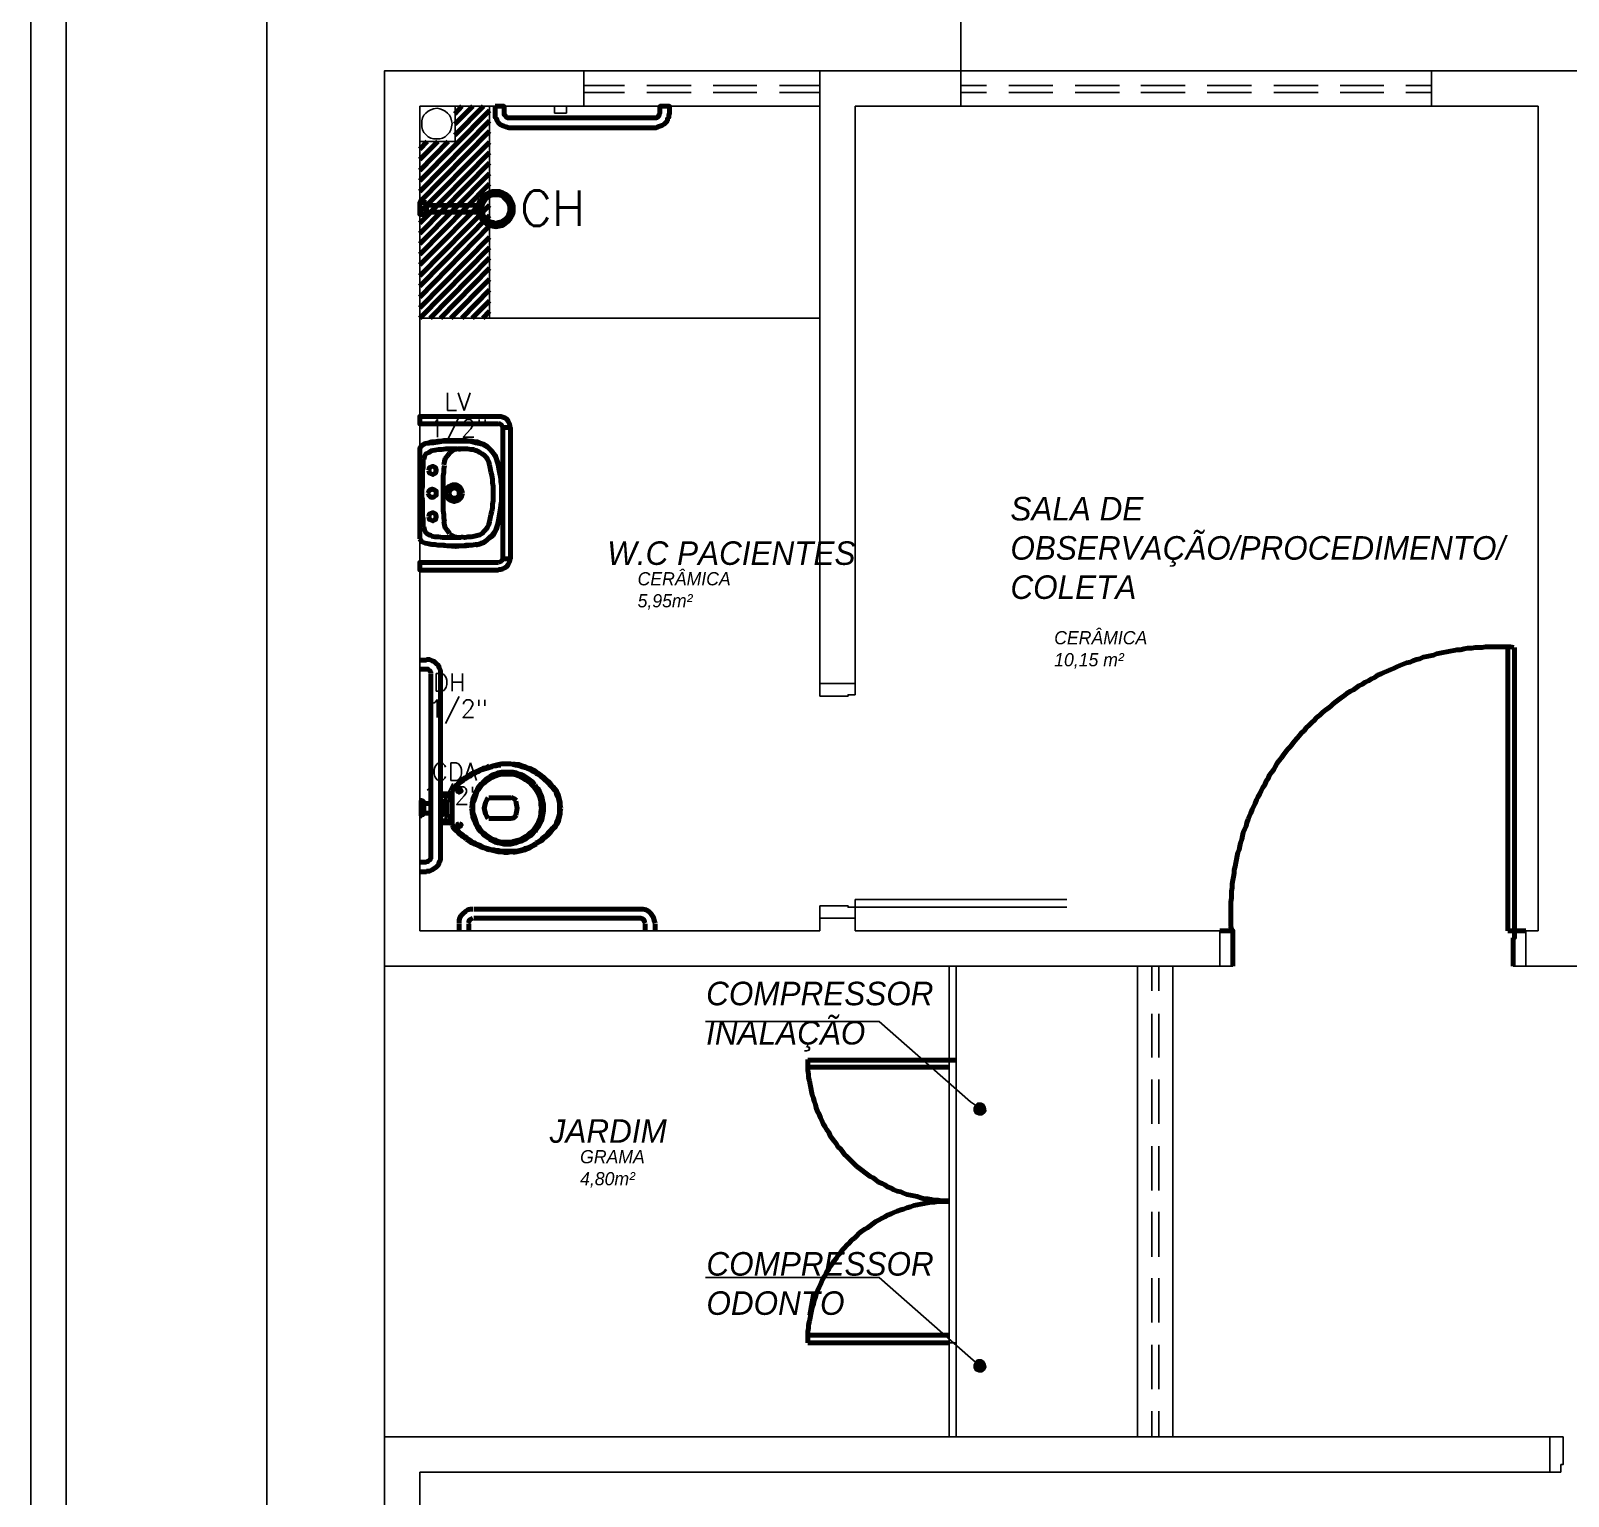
# Model space of a CAD drawing. Header units: millimetres. Extents: x 2273 to 2522, y 1034 to 1187.
# Drawn here: x 2274.08 to 2280.62, y 1116.47 to 1122.69 of the extents above; entities that cross this region are included whole.
import ezdxf
from ezdxf.enums import TextEntityAlignment as Align

# ---------------------------------------------------------------- set-up
doc = ezdxf.new("R2010")
doc.units = ezdxf.units.MM
doc.layers.add('LAYER8', color=8, linetype='Continuous')
doc.layers.add('PAREDES', color=4, linetype='Continuous', lineweight=100)
doc.styles.add('Romans', font='romans.shx')
doc.styles.get("Standard").update_dxf_attribs({"font": 'arial.ttf'})

# ---------------------------------------------------------------- blocks, each defined once
blk = doc.blocks.new('RT')
at = {"color": 0, "linetype": 'ByBlock'}
for p, q in [((116.7956, 155.2833), (116.8515, 155.2833)), ((118.0426, 155.2833), (118.0956, 155.2833))]:
    blk.add_line(p, q, dxfattribs=at)
at = {"layer": 'PAREDES', "color": 0, "linetype": 'Continuous'}
for points in [[(118.0456, 156.6363), (118.0309, 156.6392), (118.0162, 156.6392), (118.0015, 156.6392), (117.9838, 156.6392), (117.9691, 156.6392), (117.9544, 156.6392), (117.9397, 156.6392), (117.925, 156.6392), (117.9103, 156.6363), (117.8956, 156.6363), (117.8809, 156.6363), (117.8662, 156.6333), (117.8485, 156.6333), (117.8338, 156.6304), (117.8191, 156.6275), (117.8044, 156.6275), (117.7897, 156.6245), (117.775, 156.6216), (117.7603, 156.6186), (117.7456, 156.6157), (117.7309, 156.6127), (117.7162, 156.6098), (117.7044, 156.6039), (117.6897, 156.601), (117.675, 156.598), (117.6603, 156.5951), (117.6456, 156.5892), (117.6309, 156.5863), (117.6162, 156.5804), (117.6044, 156.5745), (117.5897, 156.5716), (117.575, 156.5657), (117.5603, 156.5598), (117.5485, 156.5539), (117.5338, 156.548), (117.5191, 156.5422), (117.5073, 156.5363), (117.4926, 156.5304), (117.4809, 156.5245), (117.4662, 156.5186), (117.4544, 156.5098), (117.4397, 156.5039), (117.4279, 156.4951), (117.4132, 156.4892), (117.4015, 156.4804), (117.3867, 156.4745), (117.375, 156.4657), (117.3632, 156.4569), (117.3515, 156.451), (117.3367, 156.4422), (117.325, 156.4333), (117.3132, 156.4245), (117.3015, 156.4157), (117.2897, 156.4069), (117.2779, 156.398), (117.2662, 156.3863), (117.2544, 156.3775), (117.2426, 156.3686), (117.2309, 156.3598), (117.2191, 156.348), (117.2073, 156.3392), (117.1985, 156.3275), (117.1867, 156.3186), (117.175, 156.3069), (117.1632, 156.2951), (117.1544, 156.2833), (117.1426, 156.2745), (117.1338, 156.2627), (117.125, 156.251), (117.1132, 156.2392), (117.1044, 156.2275), (117.0956, 156.2157), (117.0838, 156.2039), (117.075, 156.1922), (117.0662, 156.1804), (117.0573, 156.1686), (117.0485, 156.1569), (117.0397, 156.1451), (117.0309, 156.1304), (117.025, 156.1186), (117.0162, 156.1069), (117.0073, 156.0951), (117.0015, 156.0804), (116.9926, 156.0686), (116.9867, 156.0539), (116.9779, 156.0422), (116.972, 156.0275), (116.9662, 156.0157), (116.9573, 156.001), (116.9515, 155.9892), (116.9456, 155.9745), (116.9397, 155.9627), (116.9338, 155.948), (116.9279, 155.9333), (116.922, 155.9216), (116.9162, 155.9069), (116.9103, 155.8922), (116.9073, 155.8775), (116.9015, 155.8657), (116.8956, 155.851), (116.8926, 155.8363), (116.8897, 155.8216), (116.8838, 155.8069), (116.8809, 155.7922), (116.8779, 155.7775), (116.872, 155.7657), (116.8691, 155.751), (116.8662, 155.7363), (116.8632, 155.7216), (116.8603, 155.7069), (116.8573, 155.6922), (116.8573, 155.6775), (116.8544, 155.6627), (116.8515, 155.648), (116.8485, 155.6333), (116.8485, 155.6157), (116.8456, 155.601), (116.8456, 155.5863), (116.8456, 155.5716), (116.8426, 155.5569), (116.8426, 155.5422), (116.8426, 155.5275), (116.8426, 155.5127), (116.8426, 155.498), (116.8426, 155.4804), (116.8426, 155.4657), (116.8426, 155.451), (116.8462, 155.4333)], [(118.0191, 155.4333), (118.0191, 156.6363)], [(118.0191, 155.4333), (118.0485, 155.4333), (118.0485, 156.6363)], [(116.8515, 155.2833), (116.8515, 155.4333), (116.7956, 155.4333)], [(118.0426, 155.4039), (118.0485, 155.4039), (118.0485, 155.4333), (118.0956, 155.4333)], [(118.0426, 155.2833), (118.0426, 155.4039)]]:
    blk.add_lwpolyline(points, dxfattribs=at)
blk = doc.blocks.new('O')
at = {"layer": 'PAREDES', "color": 252, "linetype": 'Continuous'}
for points in [[(63.0475, 158.6186), (63.3446, 158.9186)], [(63.1975, 158.9039), (63.227, 158.9363)], [(63.1975, 158.8598), (63.274, 158.9363)], [(63.1975, 158.8127), (63.3181, 158.9363)], [(63.0475, 158.5745), (63.3446, 158.8745)], [(63.0475, 158.5304), (63.3446, 158.8304)], [(63.0475, 158.7539), (63.0799, 158.7863)], [(63.0475, 158.7098), (63.124, 158.7863)], [(63.0475, 158.6627), (63.1681, 158.7863)], [(63.0475, 158.4863), (63.3446, 158.7833)], [(63.0475, 158.4392), (63.3446, 158.7392)], [(63.0475, 158.3951), (63.3446, 158.6951)], [(63.0475, 158.351), (63.3446, 158.651)], [(63.0475, 158.3069), (63.3446, 158.6069)], [(63.0475, 158.2627), (63.3446, 158.5598)], [(63.0475, 158.2157), (63.3446, 158.5157)], [(63.0475, 158.1716), (63.3446, 158.4716)], [(63.0475, 158.1245), (63.3446, 158.4275)], [(63.0475, 158.0804), (63.3446, 158.3804)], [(63.0475, 158.0363), (63.3446, 158.3363)], [(63.0917, 158.0363), (63.3446, 158.2922)], [(63.1358, 158.0363), (63.3446, 158.248)], [(63.1799, 158.0363), (63.3446, 158.201)], [(63.227, 158.0363), (63.3446, 158.1569)], [(63.2711, 158.0363), (63.3446, 158.1098)], [(63.3152, 158.0363), (63.3446, 158.0657)]]:
    blk.add_lwpolyline(points, dxfattribs=at)
blk = doc.blocks.new('LL')
at = {"layer": 'PAREDES', "color": 0, "linetype": 'Continuous'}
for points in [[(63.274, 155.5245), (63.2623, 155.5245), (63.2505, 155.5216), (63.2417, 155.5157), (63.2328, 155.5069), (63.224, 155.498), (63.2181, 155.4892), (63.2152, 155.4775), (63.2152, 155.4657)], [(63.9887, 155.5245), (63.277, 155.5245)], [(64.0475, 155.4657), (64.0446, 155.4775), (64.0417, 155.4892), (64.0358, 155.498), (64.0299, 155.5069), (64.0211, 155.5157), (64.0093, 155.5216), (63.9975, 155.5245), (63.9858, 155.5245)], [(63.2152, 155.4627), (63.2152, 155.4333)], [(63.274, 155.4863), (63.2681, 155.4833), (63.2593, 155.4804), (63.2564, 155.4716), (63.2534, 155.4657)], [(63.2564, 155.4627), (63.2564, 155.4333)], [(63.9887, 155.4863), (63.277, 155.4863)], [(64.0064, 155.4657), (64.0034, 155.4716), (64.0005, 155.4804), (63.9946, 155.4833), (63.9858, 155.4863)], [(64.0064, 155.4627), (64.0064, 155.4333)], [(64.0475, 155.4627), (64.0475, 155.4333)]]:
    blk.add_lwpolyline(points, dxfattribs=at)
blk = doc.blocks.new('RER')
at = {"layer": 'PAREDES', "color": 0, "linetype": 'Continuous'}
for points in [[(63.3828, 157.5863), (63.0475, 157.5863), (63.0475, 157.6186), (63.3828, 157.6186)], [(63.4299, 157.5716), (63.4299, 157.5833), (63.427, 157.5922), (63.424, 157.598), (63.4181, 157.6069), (63.4093, 157.6127), (63.4005, 157.6157), (63.3917, 157.6186), (63.3828, 157.6186)], [(63.4005, 157.5716), (63.3946, 157.5833), (63.3828, 157.5892)], [(63.4328, 157.5716), (63.4328, 157.0127), (63.4005, 157.0127), (63.4005, 157.5716)], [(63.4328, 157.0127), (63.4328, 157.5716), (63.4005, 157.5716), (63.4005, 157.0127)], [(63.0475, 157.098), (63.0475, 157.4833), (63.0564, 157.4951), (63.0711, 157.5039), (63.1064, 157.5069), (63.1328, 157.5098), (63.1475, 157.5127), (63.1799, 157.5127), (63.2093, 157.5127), (63.2299, 157.5127), (63.2475, 157.5127), (63.2623, 157.5127), (63.2858, 157.5069), (63.2858, 157.5069), (63.3123, 157.501), (63.3123, 157.501), (63.3328, 157.4892), (63.3475, 157.4775), (63.3623, 157.4598), (63.3711, 157.4451), (63.3799, 157.4186), (63.3828, 157.4069), (63.3887, 157.3775), (63.3917, 157.3539), (63.3946, 157.3216), (63.3946, 157.2922), (63.3946, 157.2569), (63.3887, 157.2098), (63.3828, 157.1745), (63.374, 157.1392), (63.3593, 157.1127), (63.3387, 157.098), (63.3211, 157.0833), (63.2975, 157.0745), (63.2858, 157.0745), (63.2446, 157.0686), (63.224, 157.0686), (63.2005, 157.0657), (63.1652, 157.0686), (63.1328, 157.0716), (63.1034, 157.0745), (63.0711, 157.0804), (63.0564, 157.0863), (63.0475, 157.098)], [(63.0975, 157.4716), (63.0858, 157.4657), (63.074, 157.4598), (63.0681, 157.448), (63.0652, 157.4363)], [(63.2858, 157.5098), (63.2711, 157.5127), (63.2593, 157.5127), (63.2446, 157.5157), (63.2328, 157.5157), (63.2181, 157.5157), (63.2034, 157.5157), (63.1917, 157.5157), (63.177, 157.5157), (63.1652, 157.5157), (63.1505, 157.5157), (63.1387, 157.5127), (63.124, 157.5127), (63.1123, 157.5098), (63.0975, 157.5098), (63.0858, 157.5069), (63.0711, 157.5039)], [(63.2211, 157.4775), (63.2064, 157.4804), (63.1887, 157.4804), (63.174, 157.4804), (63.1593, 157.4804), (63.1417, 157.4775), (63.127, 157.4775), (63.1123, 157.4745), (63.0946, 157.4716)], [(63.224, 157.4804), (63.2123, 157.4804), (63.1975, 157.4775), (63.1858, 157.4716), (63.174, 157.4627)], [(63.2799, 157.4775), (63.2652, 157.4775), (63.2505, 157.4804), (63.2387, 157.4804), (63.224, 157.4804)], [(63.3446, 157.4127), (63.3417, 157.4245), (63.3358, 157.4363), (63.3299, 157.4451), (63.3211, 157.4539), (63.3123, 157.4598), (63.3034, 157.4657), (63.2917, 157.4716), (63.2799, 157.4745)], [(63.3799, 157.4216), (63.377, 157.4304), (63.374, 157.4363), (63.3711, 157.4451), (63.3681, 157.4539), (63.3564, 157.4686), (63.3446, 157.4804), (63.3328, 157.4922), (63.3181, 157.501), (63.3093, 157.5039), (63.3034, 157.5069), (63.2946, 157.5098), (63.2858, 157.5098)], [(63.0623, 157.4363), (63.0623, 157.4275), (63.0623, 157.4186), (63.0623, 157.4098), (63.0623, 157.401), (63.0593, 157.3922), (63.0593, 157.3833), (63.0593, 157.3745), (63.0593, 157.3657), (63.0593, 157.3569), (63.0593, 157.348), (63.0593, 157.3392), (63.0593, 157.3275), (63.0593, 157.3186), (63.0564, 157.3098), (63.0564, 157.301), (63.0564, 157.2922)], [(63.0858, 157.3892), (63.0887, 157.401), (63.1034, 157.4069), (63.1152, 157.401), (63.1181, 157.3892), (63.1152, 157.3775), (63.1034, 157.3716), (63.0887, 157.3775), (63.0858, 157.3892)], [(63.1534, 157.4098), (63.1505, 157.3951), (63.1505, 157.3804), (63.1475, 157.3657), (63.1475, 157.351), (63.1475, 157.3363), (63.1475, 157.3216), (63.1475, 157.3069), (63.1475, 157.2922)], [(63.174, 157.4627), (63.1652, 157.451), (63.1564, 157.4392), (63.1534, 157.4275), (63.1505, 157.4127)], [(63.3593, 157.2922), (63.3593, 157.3069), (63.3593, 157.3216), (63.3564, 157.3363), (63.3564, 157.351), (63.3534, 157.3686), (63.3505, 157.3833), (63.3475, 157.398), (63.3446, 157.4127)], [(63.3946, 157.2922), (63.3946, 157.3098), (63.3946, 157.3245), (63.3917, 157.3422), (63.3917, 157.3569), (63.3887, 157.3745), (63.3858, 157.3892), (63.3828, 157.4039), (63.3799, 157.4216)], [(63.0564, 157.2922), (63.0564, 157.2833), (63.0564, 157.2745), (63.0593, 157.2657), (63.0593, 157.2569), (63.0593, 157.248), (63.0593, 157.2392), (63.0593, 157.2304), (63.0593, 157.2216), (63.0593, 157.2098), (63.0593, 157.201), (63.0593, 157.1922), (63.0623, 157.1833), (63.0623, 157.1745), (63.0623, 157.1657), (63.0623, 157.1569), (63.0623, 157.148)], [(63.1181, 157.2922), (63.1181, 157.301), (63.1093, 157.3069), (63.1005, 157.3098), (63.0917, 157.3069), (63.0858, 157.301), (63.0828, 157.2922)], [(63.0828, 157.2922), (63.0858, 157.2833), (63.0917, 157.2775), (63.1005, 157.2745), (63.1093, 157.2775), (63.1181, 157.2833), (63.1181, 157.2922)], [(63.1475, 157.2922), (63.1475, 157.2775), (63.1475, 157.2627), (63.1475, 157.248), (63.1475, 157.2333), (63.1475, 157.2186), (63.1505, 157.201), (63.1505, 157.1863), (63.1534, 157.1716)], [(63.2299, 157.2922), (63.227, 157.301), (63.224, 157.3098), (63.2181, 157.3186), (63.2123, 157.3216), (63.2034, 157.3275), (63.1946, 157.3275), (63.1858, 157.3275), (63.177, 157.3216), (63.1681, 157.3186), (63.1652, 157.3098), (63.1593, 157.301), (63.1593, 157.2922)], [(63.1593, 157.2922), (63.1593, 157.2833), (63.1652, 157.2745), (63.1681, 157.2686), (63.177, 157.2627), (63.1858, 157.2598), (63.1946, 157.2569), (63.2034, 157.2598), (63.2123, 157.2627), (63.2181, 157.2686), (63.224, 157.2745), (63.227, 157.2833), (63.2299, 157.2922)], [(63.2152, 157.2922), (63.2152, 157.301), (63.2093, 157.3098), (63.2034, 157.3127), (63.1946, 157.3157), (63.1858, 157.3127), (63.1799, 157.3098), (63.174, 157.301), (63.1711, 157.2922)], [(63.1711, 157.2922), (63.174, 157.2833), (63.1799, 157.2775), (63.1858, 157.2716), (63.1946, 157.2716), (63.2034, 157.2716), (63.2093, 157.2775), (63.2152, 157.2833), (63.2152, 157.2922)], [(63.3446, 157.1716), (63.3475, 157.1863), (63.3505, 157.201), (63.3534, 157.2157), (63.3564, 157.2304), (63.3564, 157.2451), (63.3593, 157.2598), (63.3593, 157.2775), (63.3593, 157.2922)], [(63.3799, 157.1627), (63.3828, 157.1775), (63.3858, 157.1951), (63.3887, 157.2098), (63.3917, 157.2245), (63.3917, 157.2422), (63.3946, 157.2569), (63.3946, 157.2745), (63.3946, 157.2922)], [(63.0858, 157.1922), (63.0887, 157.2039), (63.1034, 157.2098), (63.1152, 157.2039), (63.1181, 157.1922), (63.1152, 157.1804), (63.1034, 157.1745), (63.0887, 157.1804), (63.0858, 157.1922)], [(63.0652, 157.148), (63.0681, 157.1363), (63.074, 157.1245), (63.0858, 157.1157), (63.0975, 157.1127)], [(63.1505, 157.1716), (63.1534, 157.1569), (63.1564, 157.1451), (63.1652, 157.1333), (63.174, 157.1216)], [(63.2799, 157.1098), (63.2917, 157.1127), (63.3034, 157.1157), (63.3123, 157.1216), (63.3211, 157.1304), (63.3299, 157.1392), (63.3358, 157.148), (63.3417, 157.1598), (63.3446, 157.1716)], [(63.2858, 157.0716), (63.2946, 157.0745), (63.3034, 157.0775), (63.3093, 157.0804), (63.3181, 157.0833), (63.3328, 157.0922), (63.3446, 157.1039), (63.3564, 157.1157), (63.3681, 157.1304), (63.3711, 157.1363), (63.374, 157.1451), (63.377, 157.1539), (63.3799, 157.1627)], [(63.0711, 157.0804), (63.0858, 157.0775), (63.0975, 157.0745), (63.1123, 157.0745), (63.124, 157.0716), (63.1387, 157.0716), (63.1505, 157.0716), (63.1652, 157.0686), (63.177, 157.0686), (63.1917, 157.0686), (63.2034, 157.0686), (63.2181, 157.0686), (63.2328, 157.0686), (63.2446, 157.0716), (63.2593, 157.0716), (63.2711, 157.0716), (63.2858, 157.0745)], [(63.0975, 157.1098), (63.1123, 157.1069), (63.127, 157.1069), (63.1446, 157.1039), (63.1593, 157.1039), (63.174, 157.1039), (63.1917, 157.1039), (63.2064, 157.1039), (63.2211, 157.1039)], [(63.174, 157.1186), (63.1858, 157.1127), (63.1975, 157.1069), (63.2123, 157.1039), (63.224, 157.1039)], [(63.224, 157.1069), (63.2387, 157.1039), (63.2534, 157.1069), (63.2681, 157.1069), (63.2799, 157.1098)], [(63.3828, 156.9686), (63.3917, 156.9686), (63.4005, 156.9716), (63.4093, 156.9745), (63.4181, 156.9804), (63.424, 156.9892), (63.427, 156.9951), (63.4299, 157.0039), (63.4299, 157.0157)], [(63.3828, 156.998), (63.3946, 157.0039), (63.4005, 157.0127)], [(63.3828, 156.998), (63.0475, 156.998), (63.0475, 156.9657), (63.3828, 156.9657)]]:
    blk.add_lwpolyline(points, dxfattribs=at)
blk = doc.blocks.new('FG')
at = {"layer": 'PAREDES', "color": 0, "linetype": 'Continuous'}
for points in [[(63.3446, 156.1333), (63.3328, 156.1275), (63.3181, 156.1245), (63.3064, 156.1186), (63.2946, 156.1127), (63.2799, 156.1069), (63.2681, 156.101), (63.2564, 156.0922), (63.2446, 156.0863)], [(63.3917, 156.1363), (63.3828, 156.1363), (63.3711, 156.1333), (63.3623, 156.1333), (63.3534, 156.1304), (63.3446, 156.1275), (63.3358, 156.1245), (63.324, 156.1216), (63.3152, 156.1186), (63.3064, 156.1157), (63.2975, 156.1098), (63.2887, 156.1069), (63.2799, 156.101), (63.2711, 156.098), (63.2652, 156.0922), (63.2564, 156.0892), (63.2475, 156.0833)], [(63.4446, 156.1069), (63.4328, 156.1069), (63.4181, 156.1069), (63.4064, 156.1069), (63.3946, 156.1069), (63.3799, 156.1039), (63.3681, 156.098), (63.3564, 156.0951), (63.3446, 156.0892)], [(63.4475, 156.1392), (63.4328, 156.1422), (63.4211, 156.1422), (63.4093, 156.1422), (63.3946, 156.1422), (63.3828, 156.1392), (63.3711, 156.1363), (63.3593, 156.1333), (63.3475, 156.1304)], [(63.4475, 156.098), (63.4328, 156.098), (63.4211, 156.098), (63.4093, 156.098), (63.3946, 156.098), (63.3828, 156.0951), (63.3711, 156.0922), (63.3593, 156.0863), (63.3475, 156.0804)], [(63.5446, 156.1069), (63.5328, 156.1157), (63.5211, 156.1216), (63.5093, 156.1245), (63.4975, 156.1304), (63.4828, 156.1333), (63.4711, 156.1392), (63.4593, 156.1392), (63.4446, 156.1422)], [(63.5417, 156.1039), (63.5299, 156.1098), (63.5211, 156.1157), (63.5064, 156.1216), (63.4946, 156.1275), (63.4828, 156.1304), (63.4711, 156.1333), (63.4564, 156.1363), (63.4446, 156.1392)], [(63.5358, 156.0539), (63.527, 156.0657), (63.5181, 156.0716), (63.5064, 156.0804), (63.4946, 156.0892), (63.4828, 156.0951), (63.4711, 156.098), (63.4593, 156.1039), (63.4446, 156.1069)], [(63.524, 156.0539), (63.5152, 156.0627), (63.5064, 156.0686), (63.4975, 156.0745), (63.4887, 156.0804), (63.477, 156.0863), (63.4681, 156.0922), (63.4564, 156.0951), (63.4446, 156.098)], [(63.6123, 156.0422), (63.6034, 156.051), (63.5946, 156.0598), (63.5887, 156.0657), (63.5799, 156.0745), (63.5711, 156.0833), (63.5623, 156.0892), (63.5534, 156.0951), (63.5417, 156.101)], [(63.6152, 156.0422), (63.6064, 156.0539), (63.6005, 156.0627), (63.5917, 156.0686), (63.5828, 156.0775), (63.574, 156.0863), (63.5652, 156.0922), (63.5534, 156.101), (63.5446, 156.1069)], [(63.1887, 156.0363), (63.1858, 156.0275)], [(63.2446, 156.0863), (63.2387, 156.0833), (63.2299, 156.0775), (63.224, 156.0716), (63.2152, 156.0627), (63.2093, 156.0569), (63.2005, 156.051), (63.1946, 156.0451), (63.1887, 156.0363)], [(63.2475, 156.0833), (63.2387, 156.0775), (63.2328, 156.0716), (63.224, 156.0657), (63.2152, 156.0598), (63.2093, 156.051), (63.2005, 156.0451), (63.1946, 156.0363), (63.1887, 156.0304)], [(63.2152, 156.0363), (63.2093, 156.0333), (63.2093, 156.0275), (63.2093, 156.0245), (63.2152, 156.0216), (63.2211, 156.0245), (63.224, 156.0275), (63.2211, 156.0333), (63.2152, 156.0363)], [(63.3475, 156.0863), (63.3387, 156.0833), (63.3299, 156.0775), (63.3211, 156.0686), (63.3152, 156.0627), (63.3093, 156.0569), (63.3005, 156.048), (63.2946, 156.0392), (63.2917, 156.0304), (63.2858, 156.0216), (63.2828, 156.0127), (63.277, 156.0039), (63.274, 155.9951), (63.274, 155.9863), (63.2711, 155.9745), (63.2711, 155.9657), (63.2681, 155.9539)], [(63.3475, 156.0804), (63.3387, 156.0745), (63.3299, 156.0686), (63.324, 156.0627), (63.3152, 156.0569), (63.3093, 156.051), (63.3034, 156.0422), (63.2975, 156.0333), (63.2917, 156.0275), (63.2887, 156.0186), (63.2858, 156.0098), (63.2828, 156.001), (63.2799, 155.9922), (63.277, 155.9833), (63.274, 155.9745), (63.274, 155.9627), (63.274, 155.9539)], [(63.5652, 155.9539), (63.5623, 155.9686), (63.5623, 155.9833), (63.5593, 155.9951), (63.5534, 156.0098), (63.5475, 156.0216), (63.5417, 156.0333), (63.5328, 156.0451), (63.524, 156.0539)], [(63.574, 155.9539), (63.574, 155.9686), (63.5711, 155.9804), (63.5681, 155.9951), (63.5652, 156.0069), (63.5593, 156.0186), (63.5534, 156.0333), (63.5446, 156.0422), (63.5387, 156.0539)], [(63.6417, 155.9539), (63.6417, 155.9657), (63.6417, 155.9775), (63.6387, 155.9892), (63.6358, 156.001), (63.6299, 156.0098), (63.627, 156.0216), (63.6211, 156.0304), (63.6123, 156.0422)], [(63.6475, 155.9539), (63.6446, 155.9657), (63.6446, 155.9775), (63.6417, 155.9892), (63.6387, 156.001), (63.6358, 156.0127), (63.6299, 156.0245), (63.624, 156.0333), (63.6152, 156.0451)], [(63.0564, 155.9863), (63.0475, 155.9863)], [(63.0534, 155.9863), (63.0534, 155.9216)], [(63.0652, 155.9745), (63.0623, 155.9833), (63.0534, 155.9863)], [(63.0946, 155.9745), (63.0652, 155.9745), (63.0652, 155.9333)], [(63.1858, 156.0275), (63.1858, 156.0245), (63.1858, 156.0157), (63.1358, 156.0157)], [(63.1505, 155.9745), (63.1358, 155.9745)], [(63.1858, 156.0069), (63.1417, 156.0069)], [(63.1505, 155.9892), (63.1475, 155.9863)], [(63.1505, 155.9863), (63.1505, 155.9539)], [(63.1623, 155.9922), (63.1534, 155.9922)], [(63.1534, 155.9922), (63.1534, 155.9892)], [(63.1623, 155.9922), (63.1652, 155.9922)], [(63.1623, 155.9892), (63.1623, 155.9539), (63.1623, 155.9186)], [(63.177, 155.9892), (63.1681, 155.9892)], [(63.177, 155.9922), (63.1828, 155.9922), (63.1858, 155.998)], [(63.1858, 156.0275), (63.1858, 156.0245)], [(63.1858, 155.8922), (63.1858, 155.9539), (63.1858, 156.0157)], [(63.3387, 155.998), (63.3328, 155.9892), (63.327, 155.9775), (63.324, 155.9657), (63.3211, 155.9539), (63.324, 155.9422), (63.327, 155.9304), (63.3328, 155.9186), (63.3387, 155.9098)], [(63.4358, 155.998), (63.3417, 155.998)], [(63.4593, 155.9863), (63.4475, 155.9951), (63.4358, 156.001)], [(63.4564, 155.9245), (63.4593, 155.9392), (63.4623, 155.9539), (63.4593, 155.9686), (63.4564, 155.9833)], [(63.0564, 155.9216), (63.0475, 155.9216)], [(63.0534, 155.9245), (63.0623, 155.9275), (63.0652, 155.9333)], [(63.0946, 155.9333), (63.0652, 155.9333)], [(63.1505, 155.9333), (63.1358, 155.9333)], [(63.1358, 155.9039), (63.1417, 155.901)], [(63.1417, 155.901), (63.1858, 155.901)], [(63.1475, 155.9216), (63.1505, 155.9186)], [(63.1505, 155.9216), (63.1505, 155.9539)], [(63.1534, 155.9186), (63.1534, 155.9186)], [(63.1534, 155.9157), (63.1623, 155.9157)], [(63.1652, 155.9186), (63.1623, 155.9157)], [(63.177, 155.9186), (63.1681, 155.9186)], [(63.1858, 155.9098), (63.1828, 155.9157), (63.177, 155.9186)], [(63.2681, 155.9539), (63.2711, 155.9422), (63.2711, 155.9333), (63.274, 155.9245), (63.274, 155.9127), (63.277, 155.9039), (63.2828, 155.8951), (63.2858, 155.8863), (63.2917, 155.8775), (63.2946, 155.8686), (63.3005, 155.8598), (63.3093, 155.8539), (63.3152, 155.8451), (63.3211, 155.8392), (63.3299, 155.8333), (63.3387, 155.8275), (63.3475, 155.8216)], [(63.274, 155.9539), (63.274, 155.9451), (63.274, 155.9363), (63.277, 155.9245), (63.2799, 155.9157), (63.2828, 155.9069), (63.2858, 155.898), (63.2887, 155.8892), (63.2917, 155.8804), (63.2975, 155.8745), (63.3034, 155.8657), (63.3093, 155.8598), (63.3152, 155.851), (63.324, 155.8451), (63.3299, 155.8392), (63.3387, 155.8333), (63.3475, 155.8275)], [(63.3417, 155.9098), (63.4358, 155.9098)], [(63.4358, 155.9098), (63.4475, 155.9127), (63.4593, 155.9245)], [(63.524, 155.8539), (63.5328, 155.8627), (63.5417, 155.8745), (63.5475, 155.8863), (63.5534, 155.901), (63.5593, 155.9127), (63.5623, 155.9275), (63.5623, 155.9392), (63.5652, 155.9539)], [(63.5387, 155.8539), (63.5446, 155.8657), (63.5534, 155.8775), (63.5593, 155.8892), (63.5652, 155.901), (63.5681, 155.9127), (63.5711, 155.9275), (63.574, 155.9422), (63.574, 155.9539)], [(63.6123, 155.8657), (63.6211, 155.8775), (63.627, 155.8863), (63.6299, 155.898), (63.6358, 155.9098), (63.6387, 155.9186), (63.6417, 155.9304), (63.6417, 155.9422), (63.6417, 155.9539)], [(63.6152, 155.8657), (63.624, 155.8745), (63.6299, 155.8863), (63.6358, 155.8951), (63.6387, 155.9069), (63.6417, 155.9186), (63.6446, 155.9304), (63.6446, 155.9422), (63.6475, 155.9539)], [(63.6417, 155.9539), (63.6417, 155.9539)], [(63.1358, 155.8922), (63.1858, 155.8922), (63.1858, 155.8833), (63.1858, 155.8804)], [(63.1858, 155.8863), (63.1858, 155.8804)], [(63.1858, 155.8804), (63.1887, 155.8745)], [(63.1887, 155.8804), (63.1946, 155.8745), (63.2005, 155.8657), (63.2093, 155.8598), (63.2152, 155.851), (63.224, 155.8451), (63.2328, 155.8392), (63.2387, 155.8333), (63.2475, 155.8275)], [(63.1887, 155.8745), (63.1946, 155.8657), (63.2005, 155.8598), (63.2093, 155.8539), (63.2152, 155.8451), (63.224, 155.8392), (63.2299, 155.8333), (63.2387, 155.8275), (63.2446, 155.8245)], [(63.2152, 155.8892), (63.2093, 155.8863), (63.2093, 155.8833), (63.2093, 155.8775), (63.2152, 155.8745), (63.2211, 155.8775), (63.224, 155.8833), (63.2211, 155.8863), (63.2152, 155.8892)], [(63.4446, 155.8039), (63.4593, 155.8069), (63.4711, 155.8127), (63.4828, 155.8157), (63.4946, 155.8216), (63.5064, 155.8304), (63.5181, 155.8363), (63.527, 155.8451), (63.5358, 155.8569)], [(63.4446, 155.8127), (63.4564, 155.8157), (63.4681, 155.8186), (63.477, 155.8216), (63.4887, 155.8275), (63.4975, 155.8333), (63.5064, 155.8392), (63.5152, 155.848), (63.524, 155.8539)], [(63.5417, 155.8069), (63.5534, 155.8127), (63.5623, 155.8186), (63.5711, 155.8275), (63.5799, 155.8333), (63.5887, 155.8422), (63.5946, 155.851), (63.6034, 155.8598), (63.6123, 155.8686)], [(63.5446, 155.8039), (63.5534, 155.8098), (63.5652, 155.8157), (63.574, 155.8245), (63.5828, 155.8304), (63.5917, 155.8392), (63.6005, 155.848), (63.6064, 155.8569), (63.6152, 155.8657)], [(63.2446, 155.8216), (63.2564, 155.8157), (63.2681, 155.8069), (63.2799, 155.801), (63.2946, 155.7951), (63.3064, 155.7892), (63.3181, 155.7863), (63.3328, 155.7804), (63.3446, 155.7775)], [(63.2475, 155.8275), (63.2564, 155.8216), (63.2652, 155.8157), (63.2711, 155.8098), (63.2799, 155.8069), (63.2887, 155.801), (63.2975, 155.798), (63.3064, 155.7951), (63.3152, 155.7892), (63.324, 155.7863), (63.3358, 155.7833), (63.3446, 155.7804), (63.3534, 155.7775), (63.3623, 155.7775), (63.3711, 155.7745), (63.3828, 155.7745), (63.3917, 155.7716)], [(63.3446, 155.8216), (63.3564, 155.8157), (63.3681, 155.8098), (63.3799, 155.8069), (63.3946, 155.8039), (63.4064, 155.801), (63.4181, 155.801), (63.4328, 155.801), (63.4446, 155.8039)], [(63.3475, 155.8275), (63.3593, 155.8216), (63.3711, 155.8186), (63.3828, 155.8127), (63.3946, 155.8098), (63.4093, 155.8098), (63.4211, 155.8098), (63.4328, 155.8098), (63.4475, 155.8127)], [(63.3475, 155.7775), (63.3593, 155.7745), (63.3711, 155.7716), (63.3828, 155.7686), (63.3975, 155.7686), (63.4093, 155.7657), (63.4211, 155.7657), (63.4328, 155.7686), (63.4475, 155.7686)], [(63.3917, 155.7716), (63.4064, 155.7716), (63.4181, 155.7716), (63.4328, 155.7716), (63.4446, 155.7716)], [(63.4446, 155.7716), (63.4564, 155.7716), (63.4711, 155.7745), (63.4828, 155.7775), (63.4946, 155.7833), (63.5064, 155.7863), (63.5211, 155.7922), (63.5328, 155.798), (63.5417, 155.8039)], [(63.4446, 155.7657), (63.4593, 155.7686), (63.4711, 155.7716), (63.4828, 155.7745), (63.4975, 155.7775), (63.5093, 155.7833), (63.5211, 155.7892), (63.5328, 155.7951), (63.5446, 155.801)]]:
    blk.add_lwpolyline(points, dxfattribs=at)
blk = doc.blocks.new('D')
at = {"layer": 'PAREDES', "color": 0, "linetype": 'Continuous'}
for points in [[(63.3681, 158.9363), (63.4064, 158.9363), (63.4064, 158.9069), (63.4064, 158.901), (63.4093, 158.898), (63.4123, 158.8951), (63.4152, 158.8892), (63.4181, 158.8892), (63.4211, 158.8863), (63.427, 158.8863), (64.0475, 158.8863), (64.0534, 158.8863), (64.0623, 158.8922), (64.0652, 158.901), (64.0681, 158.9069), (64.0681, 158.9363), (64.1093, 158.9363), (64.1093, 158.9069), (64.1064, 158.898), (64.1064, 158.8892), (64.1005, 158.8833), (64.1005, 158.8745), (64.0946, 158.8686), (64.0858, 158.8598), (64.077, 158.8539), (64.0681, 158.851), (64.0593, 158.848), (64.0534, 158.8451), (64.0475, 158.8451), (63.427, 158.8451), (63.4152, 158.848), (63.4123, 158.848), (63.4064, 158.851), (63.3975, 158.8539), (63.3917, 158.8569), (63.3887, 158.8598), (63.3799, 158.8686), (63.377, 158.8745), (63.374, 158.8833), (63.3681, 158.8892), (63.3681, 158.898), (63.3681, 158.9069), (63.3681, 158.9363)], [(64.0475, 158.8863), (63.427, 158.8863)], [(64.0475, 158.8451), (63.427, 158.8451)]]:
    blk.add_lwpolyline(points, dxfattribs=at)
blk = doc.blocks.new('GF')
at = {"layer": 'PAREDES', "color": 0, "linetype": 'Continuous'}
for points in [[(64.6975, 154.8863), (64.6975, 154.8716), (64.6975, 154.8569), (64.6975, 154.8392), (64.7005, 154.8245), (64.7005, 154.8098), (64.7034, 154.7951), (64.7064, 154.7804), (64.7093, 154.7657), (64.7123, 154.751), (64.7152, 154.7363), (64.7211, 154.7216), (64.724, 154.7098), (64.7299, 154.6951), (64.7328, 154.6804), (64.7387, 154.6657), (64.7446, 154.6539), (64.7505, 154.6392), (64.7564, 154.6275), (64.7623, 154.6127), (64.7711, 154.601), (64.777, 154.5892), (64.7858, 154.5775), (64.7917, 154.5627), (64.8005, 154.551), (64.8093, 154.5392), (64.8181, 154.5275), (64.824, 154.5157), (64.8358, 154.5069), (64.8446, 154.4951), (64.8534, 154.4833), (64.8623, 154.4745), (64.874, 154.4627), (64.8828, 154.4539), (64.8946, 154.4422), (64.9034, 154.4333), (64.9152, 154.4245), (64.927, 154.4157), (64.9387, 154.4069), (64.9505, 154.398), (64.9623, 154.3892), (64.974, 154.3833), (64.9858, 154.3745), (64.9975, 154.3657), (65.0123, 154.3598), (65.024, 154.3539), (65.0358, 154.3451), (65.0505, 154.3392), (65.0623, 154.3333), (65.077, 154.3275), (65.0917, 154.3245), (65.1034, 154.3186), (65.1181, 154.3127), (65.1328, 154.3098), (65.1475, 154.3069), (65.1623, 154.3039), (65.177, 154.298), (65.1917, 154.2951), (65.2064, 154.2951), (65.2211, 154.2922), (65.2358, 154.2892), (65.2505, 154.2892), (65.2652, 154.2863), (65.2799, 154.2863), (65.2975, 154.2863)], [(65.2975, 154.8833), (64.6975, 154.8833)], [(65.2975, 154.8539), (64.6975, 154.8539)], [(65.2975, 154.8833), (65.327, 154.8833)], [(65.2975, 154.2833), (65.2799, 154.2833), (65.2652, 154.2833), (65.2505, 154.2833), (65.2358, 154.2804), (65.2211, 154.2804), (65.2064, 154.2775), (65.1917, 154.2745), (65.177, 154.2716), (65.1623, 154.2686), (65.1475, 154.2657), (65.1328, 154.2598), (65.1181, 154.2569), (65.1034, 154.251), (65.0917, 154.248), (65.077, 154.2422), (65.0623, 154.2363), (65.0505, 154.2304), (65.0358, 154.2245), (65.024, 154.2186), (65.0123, 154.2127), (64.9975, 154.2039), (64.9858, 154.198), (64.974, 154.1892), (64.9623, 154.1804), (64.9505, 154.1716), (64.9387, 154.1657), (64.927, 154.1569), (64.9152, 154.148), (64.9034, 154.1363), (64.8946, 154.1275), (64.8828, 154.1186), (64.874, 154.1069), (64.8623, 154.098), (64.8534, 154.0863), (64.8446, 154.0775), (64.8358, 154.0657), (64.824, 154.0539), (64.8181, 154.0422), (64.8093, 154.0304), (64.8005, 154.0186), (64.7917, 154.0069), (64.7858, 153.9951), (64.777, 153.9833), (64.7711, 153.9686), (64.7623, 153.9569), (64.7564, 153.9451), (64.7505, 153.9304), (64.7446, 153.9186), (64.7387, 153.9039), (64.7328, 153.8892), (64.7299, 153.8775), (64.724, 153.8627), (64.7211, 153.848), (64.7152, 153.8333), (64.7123, 153.8186), (64.7093, 153.8039), (64.7064, 153.7892), (64.7034, 153.7745), (64.7005, 153.7598), (64.7005, 153.7451), (64.6975, 153.7304), (64.6975, 153.7157), (64.6975, 153.701), (64.6975, 153.6833)], [(65.2975, 153.7157), (64.6975, 153.7157)], [(65.2975, 153.6833), (64.6975, 153.6833)]]:
    blk.add_lwpolyline(points, dxfattribs=at)
blk = doc.blocks.new('JYR')
at = {"layer": 'PAREDES', "color": 0, "linetype": 'Continuous'}
for points in [[(63.077, 156.5833), (63.0475, 156.5833)], [(63.1358, 156.5275), (63.1358, 156.5392), (63.1299, 156.551), (63.127, 156.5598), (63.1181, 156.5686), (63.1093, 156.5775), (63.1005, 156.5804), (63.0887, 156.5863), (63.077, 156.5863)], [(63.077, 156.5451), (63.0475, 156.5451)], [(63.0946, 156.5275), (63.0946, 156.5333), (63.0887, 156.5392), (63.0828, 156.5451), (63.077, 156.5451)], [(63.0946, 155.7451), (63.0946, 156.5245)], [(63.1358, 155.7451), (63.1358, 156.5245)], [(63.077, 155.7245), (63.0475, 155.7245)], [(63.077, 155.7275), (63.0828, 155.7275), (63.0887, 155.7333), (63.0946, 155.7392), (63.0946, 155.748)], [(63.077, 155.6863), (63.0887, 155.6863), (63.1005, 155.6922), (63.1093, 155.698), (63.1181, 155.7039), (63.127, 155.7127), (63.1299, 155.7245), (63.1358, 155.7333), (63.1358, 155.748)], [(63.077, 155.6833), (63.0475, 155.6833)]]:
    blk.add_lwpolyline(points, dxfattribs=at)
blk = doc.blocks.new('PEQ')
at = {"layer": 'PAREDES', "color": 0, "linetype": 'Continuous'}
for points in [[(315.0604, 178.0363), (315.0104, 178.0363), (315.0104, 178.0657), (315.0604, 178.0657), (315.0604, 178.0363)], [(315.0192, 177.8157), (315.0192, 178.0363)], [(315.0486, 177.8157), (315.0486, 178.0363)], [(315.0339, 177.6686), (315.0486, 177.6686), (315.0633, 177.6745), (315.0751, 177.6804), (315.0868, 177.6892), (315.0957, 177.701), (315.1015, 177.7128), (315.1074, 177.7275), (315.1074, 177.7422), (315.1074, 177.7569), (315.1015, 177.7716), (315.0957, 177.7833), (315.0868, 177.7951), (315.0751, 177.8039), (315.0633, 177.8128), (315.0486, 177.8157), (315.0339, 177.8186), (315.0192, 177.8157), (315.0045, 177.8128), (314.9927, 177.8039), (314.981, 177.7951), (314.9721, 177.7833), (314.9633, 177.7716), (314.9604, 177.7569), (314.9574, 177.7422), (314.9604, 177.7275), (314.9633, 177.7128), (314.9721, 177.701), (314.981, 177.6892), (314.9927, 177.6804), (315.0045, 177.6745), (315.0192, 177.6686), (315.0339, 177.6686)], [(315.0339, 177.6833), (315.0457, 177.6833), (315.0574, 177.6863), (315.0663, 177.6922), (315.0751, 177.701), (315.0839, 177.7098), (315.0898, 177.7186), (315.0927, 177.7304), (315.0927, 177.7422), (315.0927, 177.7539), (315.0898, 177.7657), (315.0839, 177.7775), (315.0751, 177.7863), (315.0663, 177.7922), (315.0574, 177.7981), (315.0457, 177.801), (315.0339, 177.8039), (315.0221, 177.801), (315.0104, 177.7981), (314.9986, 177.7922), (314.9898, 177.7863), (314.9839, 177.7775), (314.978, 177.7657), (314.9751, 177.7539), (314.9721, 177.7422), (314.9751, 177.7304), (314.978, 177.7186), (314.9839, 177.7098), (314.9898, 177.701), (314.9986, 177.6922), (315.0104, 177.6863), (315.0221, 177.6833), (315.0339, 177.6833)]]:
    blk.add_lwpolyline(points, dxfattribs=at)

msp = doc.modelspace()

# ---------------------------------------------------------------- hatches: boundary and pattern name
at = {"layer": 'LAYER8', "linetype": 'Continuous'}
for points in [[(2278.1313, 1118.1295), (2278.1196, 1118.1354), (2278.1137, 1118.1118), (2278.1313, 1118.1295), (2278.1196, 1118.1354), (2278.1137, 1118.1118), (2278.1049, 1118.1354), (2278.1196, 1118.1354), (2278.1313, 1118.1295), (2278.1137, 1118.1118), (2278.1049, 1118.1354), (2278.0961, 1118.1265), (2278.1137, 1118.1118)], [(2278.0961, 1118.1265), (2278.0902, 1118.1148), (2278.1137, 1118.1118), (2278.0961, 1118.1265), (2278.0902, 1118.1148), (2278.1137, 1118.1118), (2278.0902, 1118.103), (2278.0902, 1118.1148), (2278.0961, 1118.1265), (2278.1137, 1118.1118), (2278.0902, 1118.103), (2278.0961, 1118.0913), (2278.1137, 1118.1118)], [(2278.0961, 1118.0913), (2278.1108, 1118.0854), (2278.1137, 1118.1118), (2278.0961, 1118.0913), (2278.1108, 1118.0854), (2278.1137, 1118.1118), (2278.1225, 1118.0854), (2278.1108, 1118.0854), (2278.0961, 1118.0913), (2278.1137, 1118.1118), (2278.1225, 1118.0854), (2278.1343, 1118.0942), (2278.1137, 1118.1118)], [(2278.1343, 1118.0942), (2278.1402, 1118.103), (2278.1137, 1118.1118), (2278.1343, 1118.0942), (2278.1402, 1118.103), (2278.1137, 1118.1118), (2278.1372, 1118.1177), (2278.1402, 1118.103), (2278.1343, 1118.0942), (2278.1137, 1118.1118), (2278.1372, 1118.1177), (2278.1313, 1118.1295), (2278.1137, 1118.1118)], [(2278.0961, 1117.0354), (2278.0902, 1117.0236), (2278.1137, 1117.0207), (2278.0961, 1117.0354), (2278.0902, 1117.0236), (2278.1137, 1117.0207), (2278.0902, 1117.0118), (2278.0902, 1117.0236), (2278.0961, 1117.0354), (2278.1137, 1117.0207), (2278.0902, 1117.0118), (2278.0961, 1117.0001), (2278.1137, 1117.0207)], [(2278.1313, 1117.0383), (2278.1196, 1117.0442), (2278.1137, 1117.0207), (2278.1313, 1117.0383), (2278.1196, 1117.0442), (2278.1137, 1117.0207), (2278.1049, 1117.0442), (2278.1196, 1117.0442), (2278.1313, 1117.0383), (2278.1137, 1117.0207), (2278.1049, 1117.0442), (2278.0961, 1117.0354), (2278.1137, 1117.0207)], [(2278.1343, 1117.003), (2278.1402, 1117.0148), (2278.1137, 1117.0207), (2278.1343, 1117.003), (2278.1402, 1117.0148), (2278.1137, 1117.0207), (2278.1372, 1117.0265), (2278.1402, 1117.0148), (2278.1343, 1117.003), (2278.1137, 1117.0207), (2278.1372, 1117.0265), (2278.1313, 1117.0383), (2278.1137, 1117.0207)], [(2278.0961, 1117.0001), (2278.1108, 1116.9942), (2278.1137, 1117.0207), (2278.0961, 1117.0001), (2278.1108, 1116.9942), (2278.1137, 1117.0207), (2278.1225, 1116.9942), (2278.1108, 1116.9942), (2278.0961, 1117.0001), (2278.1137, 1117.0207), (2278.1225, 1116.9942), (2278.1343, 1117.003), (2278.1137, 1117.0207)]]:
    msp.add_hatch(color=0, dxfattribs=at).paths.add_polyline_path(points)

# ---------------------------------------------------------------- linework, layer by layer
at = {"color": 0, "linetype": 'ByBlock'}
msp.add_line((2279.1343, 1118.7177), (2279.1902, 1118.7177), dxfattribs=at)
at = {"layer": 'LAYER8', "linetype": 'Continuous'}
for p, q in [((2276.4313, 1122.3707), (2276.4313, 1122.5207)), ((2277.4343, 1122.3707), (2277.4343, 1122.5207)), ((2278.0343, 1122.3707), (2278.0343, 1122.5207)), ((2280.0343, 1122.3707), (2280.0343, 1122.5207)), ((2280.3813, 1118.7177), (2280.4343, 1118.7177))]:
    msp.add_line(p, q, dxfattribs=at)
for points in [[(2274.0813, 1133.6765), (2274.0813, 1105.9118)], [(2274.2313, 1133.5236), (2274.2313, 1105.9118)], [(2280.7343, 1122.5207), (2275.5843, 1122.5207)], [(2275.5843, 1122.5207), (2275.5843, 1118.7177)], [(2275.7343, 1122.5207), (2275.5843, 1122.5207), (2275.5843, 1122.3707)], [(2277.4343, 1122.3707), (2275.7343, 1122.3707)], [(2275.7343, 1122.3707), (2275.7343, 1118.8677)], [(2277.4343, 1122.3707), (2277.4343, 1119.9177)], [(2280.4872, 1122.3707), (2277.5843, 1122.3707)], [(2277.5843, 1122.3707), (2277.5843, 1119.9177)], [(2280.4872, 1122.3707), (2280.4872, 1118.8677)], [(2280.3578, 1118.8677), (2280.3578, 1120.0707)], [(2280.3578, 1118.8677), (2280.3872, 1118.8677), (2280.3872, 1120.0707)], [(2277.4343, 1119.9177), (2277.5843, 1119.9177)], [(2277.4343, 1119.9177), (2277.4343, 1119.8648)], [(2277.5843, 1119.9177), (2277.5843, 1119.8707)], [(2277.5843, 1119.8707), (2277.5549, 1119.8707), (2277.5549, 1119.8648), (2277.4343, 1119.8648)], [(2277.5843, 1119.0001), (2277.5843, 1118.9677), (2277.5549, 1118.9677), (2277.5549, 1118.9736), (2277.4343, 1118.9736)], [(2277.5843, 1119.0001), (2278.4843, 1119.0001)], [(2277.4343, 1118.9207), (2277.4343, 1118.9736)], [(2277.4343, 1118.9207), (2277.4343, 1118.8677)], [(2277.4343, 1118.9207), (2277.5843, 1118.9207)], [(2277.5843, 1118.9677), (2278.4843, 1118.9677)], [(2277.5843, 1118.9207), (2277.5843, 1118.9677)], [(2277.5843, 1118.9207), (2277.5843, 1118.8677)], [(2277.4343, 1118.8677), (2275.7343, 1118.8677)], [(2279.1343, 1118.8677), (2277.5843, 1118.8677)], [(2279.1343, 1118.8677), (2279.1343, 1118.7177)], [(2280.3813, 1118.8383), (2280.3872, 1118.8383), (2280.3872, 1118.8677), (2280.4343, 1118.8677)], [(2280.4872, 1118.8677), (2280.4343, 1118.8677)], [(2280.4343, 1118.8677), (2280.4343, 1118.7177)], [(2280.3813, 1118.7177), (2280.3813, 1118.8383)], [(2278.7843, 1118.7177), (2275.5843, 1118.7177)], [(2278.7843, 1118.6118), (2278.7843, 1118.7177), (2278.9343, 1118.7177)], [(2279.1343, 1118.7177), (2278.9343, 1118.7177)], [(2285.3872, 1118.7177), (2280.4343, 1118.7177)], [(2278.7843, 1116.7177), (2275.5843, 1116.7177)], [(2275.5843, 1116.7177), (2275.5843, 1112.9148)], [(2280.5372, 1116.7177), (2278.9343, 1116.7177)], [(2280.5372, 1116.5677), (2280.5372, 1116.7177)], [(2280.5372, 1116.5677), (2275.7343, 1116.5677)], [(2275.7343, 1116.5677), (2275.7343, 1113.0677)]]:
    msp.add_lwpolyline(points, dxfattribs=at)
at = {"layer": 'LAYER8', "color": 0, "linetype": 'Continuous'}
for points in [[(2278.0343, 1122.5207), (2278.0343, 1125.6207), (2279.2108, 1125.6207)], [(2275.0843, 1123.0207), (2275.0843, 1114.0677)], [(2278.0343, 1122.6177), (2278.0343, 1122.5207)], [(2276.6049, 1122.4589), (2276.4313, 1122.4589)], [(2276.8872, 1122.4589), (2276.699, 1122.4589)], [(2277.1666, 1122.4589), (2276.9813, 1122.4589)], [(2277.4343, 1122.4589), (2277.2637, 1122.4589)], [(2278.1431, 1122.4589), (2278.0343, 1122.4589)], [(2278.4255, 1122.4589), (2278.2372, 1122.4589)], [(2278.7078, 1122.4589), (2278.5196, 1122.4589)], [(2278.9872, 1122.4589), (2278.799, 1122.4589)], [(2279.2696, 1122.4589), (2279.0813, 1122.4589)], [(2279.5519, 1122.4589), (2279.3637, 1122.4589)], [(2279.8313, 1122.4589), (2279.6461, 1122.4589)], [(2280.0343, 1122.4589), (2279.9255, 1122.4589)], [(2276.6049, 1122.4295), (2276.4313, 1122.4295)], [(2276.8872, 1122.4295), (2276.699, 1122.4295)], [(2277.1666, 1122.4295), (2276.9813, 1122.4295)], [(2277.4343, 1122.4295), (2277.2637, 1122.4295)], [(2278.1431, 1122.4295), (2278.0343, 1122.4295)], [(2278.4255, 1122.4295), (2278.2372, 1122.4295)], [(2278.7078, 1122.4295), (2278.5196, 1122.4295)], [(2278.9872, 1122.4295), (2278.799, 1122.4295)], [(2279.2696, 1122.4295), (2279.0813, 1122.4295)], [(2279.5519, 1122.4295), (2279.3637, 1122.4295)], [(2279.8313, 1122.4295), (2279.6461, 1122.4295)], [(2280.0343, 1122.4295), (2279.9255, 1122.4295)], [(2275.7343, 1122.2207), (2275.8843, 1122.2207), (2275.8843, 1122.3707)], [(2275.7343, 1121.4707), (2276.0313, 1121.4707), (2276.0313, 1122.3707)], [(2275.8078, 1122.3618), (2275.7931, 1122.3589), (2275.7813, 1122.356), (2275.7696, 1122.3501), (2275.7608, 1122.3413), (2275.7519, 1122.3324), (2275.7461, 1122.3207), (2275.7431, 1122.3089), (2275.7431, 1122.2971), (2275.7431, 1122.2824), (2275.7461, 1122.2707), (2275.7519, 1122.2589), (2275.7608, 1122.2501), (2275.7696, 1122.2413), (2275.7813, 1122.2354), (2275.7931, 1122.2324), (2275.8078, 1122.2324), (2275.8196, 1122.2324), (2275.8313, 1122.2354), (2275.8431, 1122.2413), (2275.8519, 1122.2501), (2275.8608, 1122.2589), (2275.8666, 1122.2707), (2275.8696, 1122.2824), (2275.8725, 1122.2971), (2275.8696, 1122.3089), (2275.8666, 1122.3207), (2275.8608, 1122.3324), (2275.8519, 1122.3413), (2275.8431, 1122.3501), (2275.8313, 1122.356), (2275.8196, 1122.3589), (2275.8078, 1122.3618)], [(2276.0549, 1122.3413), (2276.0549, 1122.3707)], [(2276.0931, 1122.3413), (2276.0931, 1122.3707)], [(2276.1137, 1122.3207), (2276.1637, 1122.3207)], [(2276.1931, 1122.3207), (2276.2431, 1122.3207)], [(2276.2725, 1122.3207), (2276.3225, 1122.3207)], [(2276.3578, 1122.3413), (2276.3078, 1122.3413), (2276.3078, 1122.3707), (2276.3578, 1122.3707), (2276.3578, 1122.3413)], [(2276.349, 1122.3413), (2276.3196, 1122.3413)], [(2276.3549, 1122.3207), (2276.4019, 1122.3207)], [(2276.4313, 1122.3207), (2276.4843, 1122.3207)], [(2276.7549, 1122.3413), (2276.7549, 1122.3707)], [(2276.7961, 1122.3413), (2276.7961, 1122.3707)], [(2277.4343, 1121.4707), (2276.0313, 1121.4707)], [(2275.7578, 1120.9383), (2275.7519, 1120.9354), (2275.7431, 1120.9295), (2275.7372, 1120.9236), (2275.7343, 1120.9177)], [(2275.7343, 1120.9177), (2275.7343, 1120.7265), (2275.7343, 1120.5324)], [(2275.7343, 1120.5354), (2275.7372, 1120.5265), (2275.7431, 1120.5207), (2275.7519, 1120.5177), (2275.7578, 1120.5148)], [(2275.8284, 1119.4413), (2275.8225, 1119.4383)], [(2279.1902, 1118.7177), (2279.1902, 1118.8677), (2279.1343, 1118.8677)], [(2275.5843, 1118.7177), (2275.5843, 1116.7177)], [(2277.9843, 1118.2883), (2277.9843, 1118.7177)], [(2278.0137, 1118.3177), (2278.0137, 1118.7177)], [(2278.7843, 1116.7177), (2278.7843, 1118.7177)], [(2278.8461, 1118.7177), (2278.8461, 1118.6118)], [(2278.8755, 1118.7177), (2278.8755, 1118.6118)], [(2278.9343, 1118.7177), (2278.9343, 1116.7177)], [(2278.9343, 1118.7177), (2278.9343, 1118.6118)], [(2278.0961, 1118.1265), (2278.0755, 1118.1413), (2277.6872, 1118.4824), (2276.949, 1118.4824)], [(2278.7843, 1118.3295), (2278.7843, 1118.5148)], [(2278.8461, 1118.5148), (2278.8461, 1118.3295)], [(2278.8755, 1118.5148), (2278.8755, 1118.3295)], [(2278.9343, 1118.5148), (2278.9343, 1118.3295)], [(2277.9843, 1118.3177), (2277.9843, 1117.1177)], [(2278.0137, 1117.1177), (2278.0137, 1118.3177)], [(2278.7843, 1118.0471), (2278.7843, 1118.2354)], [(2278.8461, 1118.2354), (2278.8461, 1118.0471)], [(2278.8755, 1118.2354), (2278.8755, 1118.0471)], [(2278.9343, 1118.2354), (2278.9343, 1118.0471)], [(2278.1137, 1118.1118), (2278.1049, 1118.1354), (2278.0961, 1118.1265), (2278.1137, 1118.1118)], [(2278.1196, 1118.1354), (2278.1137, 1118.1118), (2278.1049, 1118.1354), (2278.1196, 1118.1354)], [(2278.1313, 1118.1295), (2278.1196, 1118.1354), (2278.1137, 1118.1118), (2278.1313, 1118.1295)], [(2278.0961, 1118.1265), (2278.0902, 1118.1148), (2278.1137, 1118.1118), (2278.0961, 1118.1265)], [(2278.0902, 1118.1148), (2278.1137, 1118.1118), (2278.0902, 1118.103), (2278.0902, 1118.1148)], [(2278.1137, 1118.1118), (2278.0902, 1118.103), (2278.0961, 1118.0913), (2278.1137, 1118.1118)], [(2278.0961, 1118.0913), (2278.1108, 1118.0854), (2278.1137, 1118.1118), (2278.0961, 1118.0913)], [(2278.1108, 1118.0854), (2278.1137, 1118.1118), (2278.1225, 1118.0854), (2278.1108, 1118.0854)], [(2278.1137, 1118.1118), (2278.1372, 1118.1177), (2278.1313, 1118.1295), (2278.1137, 1118.1118)], [(2278.1402, 1118.103), (2278.1137, 1118.1118), (2278.1372, 1118.1177), (2278.1402, 1118.103)], [(2278.1343, 1118.0942), (2278.1402, 1118.103), (2278.1137, 1118.1118), (2278.1343, 1118.0942)], [(2278.1137, 1118.1118), (2278.1225, 1118.0854), (2278.1343, 1118.0942), (2278.1137, 1118.1118)], [(2278.7843, 1117.7648), (2278.7843, 1117.953)], [(2278.8461, 1117.953), (2278.8461, 1117.7648)], [(2278.8755, 1117.953), (2278.8755, 1117.7648)], [(2278.9343, 1117.953), (2278.9343, 1117.7648)], [(2278.7843, 1117.4824), (2278.7843, 1117.6736)], [(2278.8461, 1117.6736), (2278.8461, 1117.4824)], [(2278.8755, 1117.6736), (2278.8755, 1117.4824)], [(2278.9343, 1117.6736), (2278.9343, 1117.4824)], [(2278.0961, 1117.0354), (2278.0755, 1117.053), (2277.6872, 1117.3942), (2276.949, 1117.3942)], [(2278.7843, 1117.203), (2278.7843, 1117.3913)], [(2278.8461, 1117.3913), (2278.8461, 1117.203)], [(2278.8755, 1117.3913), (2278.8755, 1117.203)], [(2278.9343, 1117.3913), (2278.9343, 1117.203)], [(2277.9784, 1117.1501), (2277.9784, 1117.1501)], [(2277.9843, 1117.1501), (2277.9843, 1116.7177)], [(2277.9843, 1117.1177), (2278.0137, 1117.1177), (2278.0137, 1116.7177)], [(2278.7843, 1116.9207), (2278.7843, 1117.1089)], [(2278.8461, 1117.1089), (2278.8461, 1116.9207)], [(2278.8755, 1117.1089), (2278.8755, 1116.9207)], [(2278.9343, 1117.1089), (2278.9343, 1116.9207)], [(2278.0961, 1117.0354), (2278.0902, 1117.0236), (2278.1137, 1117.0207), (2278.0961, 1117.0354)], [(2278.0902, 1117.0236), (2278.1137, 1117.0207), (2278.0902, 1117.0118), (2278.0902, 1117.0236)], [(2278.1137, 1117.0207), (2278.1049, 1117.0442), (2278.0961, 1117.0354), (2278.1137, 1117.0207)], [(2278.1196, 1117.0442), (2278.1137, 1117.0207), (2278.1049, 1117.0442), (2278.1196, 1117.0442)], [(2278.1313, 1117.0383), (2278.1196, 1117.0442), (2278.1137, 1117.0207), (2278.1313, 1117.0383)], [(2278.1137, 1117.0207), (2278.1372, 1117.0265), (2278.1313, 1117.0383), (2278.1137, 1117.0207)], [(2278.1402, 1117.0148), (2278.1137, 1117.0207), (2278.1372, 1117.0265), (2278.1402, 1117.0148)], [(2278.1137, 1117.0207), (2278.0902, 1117.0118), (2278.0961, 1117.0001), (2278.1137, 1117.0207)], [(2278.0961, 1117.0001), (2278.1108, 1116.9942), (2278.1137, 1117.0207), (2278.0961, 1117.0001)], [(2278.1108, 1116.9942), (2278.1137, 1117.0207), (2278.1225, 1116.9942), (2278.1108, 1116.9942)], [(2278.1343, 1117.003), (2278.1402, 1117.0148), (2278.1137, 1117.0207), (2278.1343, 1117.003)], [(2278.1137, 1117.0207), (2278.1225, 1116.9942), (2278.1343, 1117.003), (2278.1137, 1117.0207)], [(2278.9343, 1116.8265), (2278.9343, 1116.7177), (2278.7843, 1116.7177), (2278.7843, 1116.8265)], [(2278.8461, 1116.8265), (2278.8461, 1116.7177)], [(2278.8755, 1116.8265), (2278.8755, 1116.7177)], [(2280.5372, 1116.7177), (2280.5931, 1116.7177)], [(2280.5843, 1116.5677), (2280.5843, 1116.6001), (2280.5931, 1116.6001), (2280.5931, 1116.7177)], [(2280.5372, 1116.5677), (2280.5843, 1116.5677)]]:
    msp.add_lwpolyline(points, dxfattribs=at)

# ---------------------------------------------------------------- block references
at = {"layer": 'LAYER8', "linetype": 'ByBlock'}
for name in ['O', 'D', 'RER', 'JYR', 'FG', 'LL', 'GF']:
    msp.add_blockref(name, (2212.6867, 963.4344), dxfattribs=at)
at = {"layer": 'LAYER8', "linetype": 'ByBlock', "rotation": 90.02022950585248}
msp.add_blockref('PEQ', (2453.9112, 806.9638), dxfattribs=at)
at = {"layer": 'LAYER8', "linetype": 'Continuous'}
msp.add_blockref('RT', (2162.3387, 963.4344), dxfattribs=at)
msp.add_blockref('RT', (2162.3387, 963.4344), dxfattribs=at)

# ---------------------------------------------------------------- texts
at = {"color": 3, "style": 'Romans'}
msp.add_text('CH', height=0.15, dxfattribs=at).set_placement((2276.161, 1122.012), align=Align.TOP_LEFT)
for s, p in [('LV', (2275.8394, 1121.0775)), ('1/2"', (2275.7746, 1120.9641)), ('DH', (2275.7914, 1119.8852)), ('1/2"', (2275.7731, 1119.7738)), ('CDA', (2275.7863, 1119.5059)), ('1/2"', (2275.7466, 1119.4047))]:
    msp.add_text(s, height=0.075, dxfattribs=at).set_placement(p)
at = {"layer": 'LAYER8', "color": 0, "linetype": 'Continuous', "width": 1.591519, "attachment_point": 1}
for s, insert, char_height in [('{\\fHarlow Solid Italic|b0|i0|c0|p82;SALA DE OBSERVAÇÃO/PROCEDIMENTO/\\PCOLETA}', (2278.2446, 1120.7109), 0.1), ('{\\fHarlow Solid Italic|b0|i0|c0|p82;W.C PACIENTES}', (2276.531, 1120.5221), 0.1), ('{\\fHarlow Solid Italic|b0|i0|c0|p82;CERÂMICA\\P5,95m²}', (2276.6602, 1120.3912), 0.056045), ('{\\fHarlow Solid Italic|b0|i0|c0|p82;CERÂMICA\\P10,15 m²}', (2278.4306, 1120.1407), 0.056045), ('{\\fHarlow Solid Italic|b0|i0|c0|p82;COMPRESSOR\\PINALAÇÃO}', (2276.9516, 1118.6512), 0.1), ('{\\fHarlow Solid Italic|b0|i0|c0|p82;JARDIM}', (2276.2866, 1118.0669), 0.1), ('{\\fHarlow Solid Italic|b0|i0|c0|p82;GRAMA\\P4,80m²}', (2276.4159, 1117.9359), 0.056045), ('{\\fHarlow Solid Italic|b0|i0|c0|p82;COMPRESSOR\\PODONTO}', (2276.9527, 1117.5026), 0.1)]:
    msp.add_mtext(s, dxfattribs=dict(at, insert=insert, char_height=char_height))

doc.saveas('drawing.dxf')
